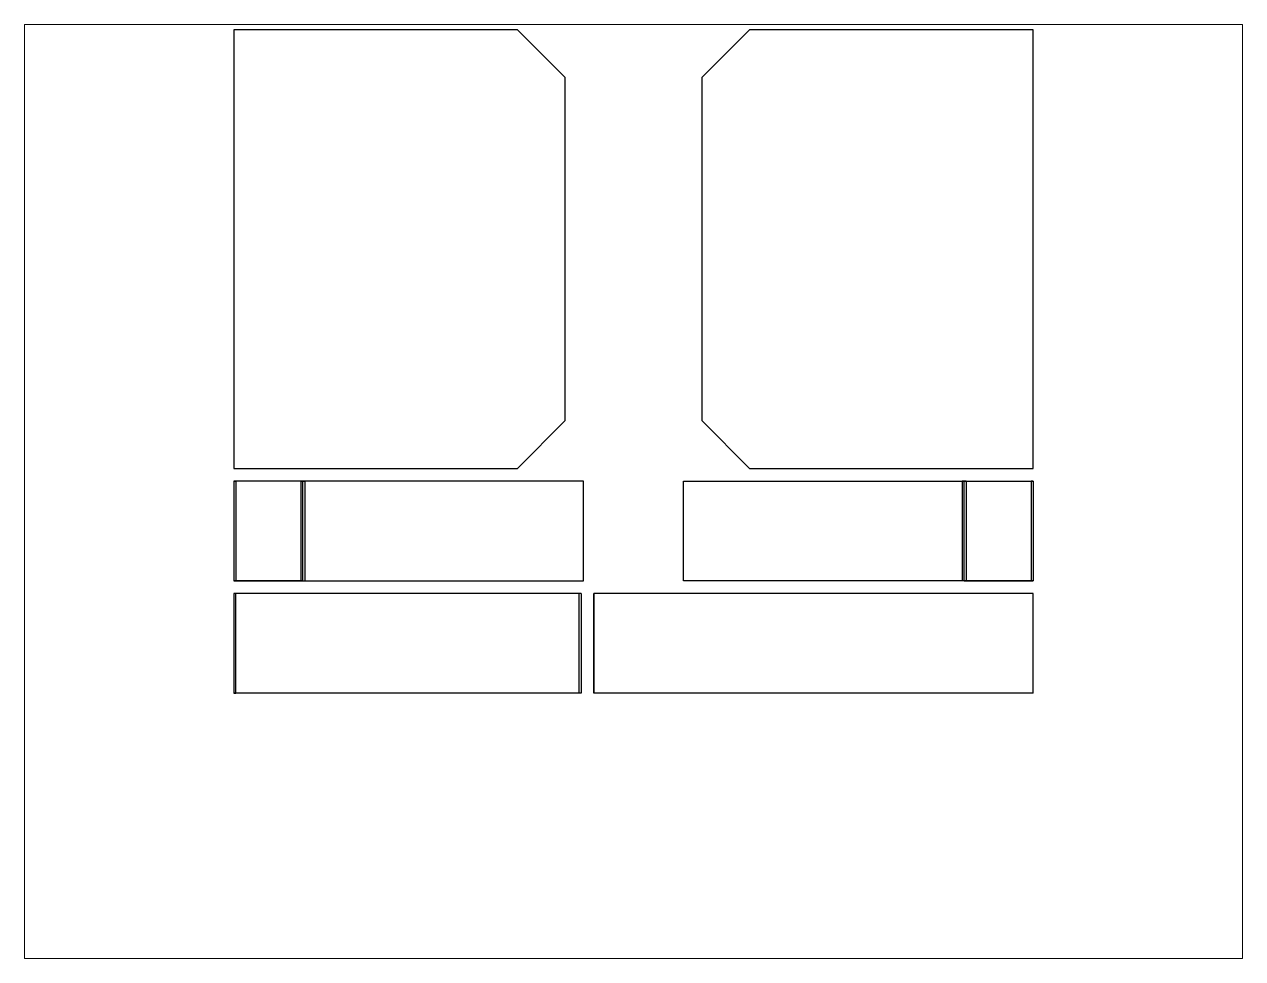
# Paper-space layout 'Layout3' of a CAD drawing. Header units: millimetres. Extents: x 1.08 to 9.68, y 0.82 to 7.42.
# The model-space entities are those that its viewports show. They can reach past a viewport. Long polylines and large blocks are cut down to what shows.
import ezdxf

# ---------------------------------------------------------------- set-up
doc = ezdxf.new("R2010")
doc.units = ezdxf.units.MM
doc.header["$MEASUREMENT"] = 0
for name, color, linetype in [('Bottom', 32, 'Continuous'), ('Panel A', 32, 'Continuous'), ('Panel B', 32, 'Continuous'), ('Panel C', 32, 'Continuous'), ('Panel D', 32, 'Continuous'), ('Panel E', 32, 'Continuous'), ('Panel F', 32, 'Continuous'), ('Top', 32, 'Continuous')]:
    doc.layers.add(name, color=color, linetype=linetype)

msp = doc.modelspace()

# ---------------------------------------------------------------- linework, layer by layer
at = {"layer": 'Bottom'}
for p, q in [((0, 1330.8), (0, 450.8)), ((568, 1330.8), (0, 1330.8)), ((0, 1330.8, 4), (0, 450.8, 4)), ((568, 1330.8, 4), (0, 1330.8, 4)), ((0, 1330.8), (0, 1330.8, 4)), ((568, 1330.8), (664, 1234.8)), ((568, 1330.8), (568, 1330.8, 4)), ((664, 1234.8, 4), (568, 1330.8, 4)), ((664, 546.8), (664, 1234.8)), ((664, 546.8, 4), (664, 1234.8, 4)), ((664, 1234.8), (664, 1234.8, 4)), ((568, 450.8), (664, 546.8)), ((568, 450.8, 4), (664, 546.8, 4)), ((664, 546.8), (664, 546.8, 4)), ((0, 450.8), (568, 450.8)), ((0, 450.8, 4), (568, 450.8, 4)), ((0, 450.8), (0, 450.8, 4)), ((568, 450.8), (568, 450.8, 4))]:
    msp.add_line(p, q, dxfattribs=at)
at = {"layer": 'Panel A', "extrusion": (-1.22465e-16, -1, 6.12323e-17)}
for p, q in [((721.4, 0, 4), (721.4, 200, 4)), ((1601.4, 200, 4), (721.4, 200, 4)), ((1601.4, 200), (721.4, 200)), ((721.4, 200), (721.4, 0)), ((721.4, 200, 4), (721.4, 200)), ((1601.4, 0, 4), (1601.4, 200, 4)), ((1601.4, 0), (1601.4, 200)), ((1601.4, 200), (1601.4, 200, 4)), ((1601.4, 0, 4), (721.4, 0, 4)), ((1601.4, 0), (721.4, 0)), ((721.4, 0), (721.4, 0, 4)), ((1601.4, 0), (1601.4, 0, 4))]:
    msp.add_line(p, q, dxfattribs=at)
at = {"layer": 'Panel B', "extrusion": (-6.25884e-15, -1, 1.48839e-14)}
for p, q in [((900.9, 425.4, 4), (1459.3, 425.4, 4)), ((900.9, 425.4), (1463.3, 425.4)), ((900.9, 225.4), (900.9, 425.4)), ((900.9, 225.4, 4), (900.9, 425.4, 4)), ((900.9, 425.4, 4), (900.9, 425.4)), ((1459.3, 425.4, 4), (1459.3, 225.4, 4)), ((1463.3, 425.4), (1459.3, 425.4, 4)), ((1463.3, 225.4), (1463.3, 425.4)), ((1459.3, 225.4, 4), (900.9, 225.4, 4)), ((1463.3, 225.4), (900.9, 225.4)), ((900.9, 225.4), (900.9, 225.4, 4)), ((1463.3, 225.4), (1459.3, 225.4, 4))]:
    msp.add_line(p, q, dxfattribs=at)
at = {"layer": 'Panel C', "extrusion": (1.91295e-15, -1, 1.26635e-14)}
for p, q in [((1463.3, 425.4), (1601.4, 425.4)), ((1467.3, 425.4, 4), (1463.3, 425.4)), ((1463.3, 225.4), (1463.3, 425.4)), ((1467.3, 425.4, 4), (1597.4, 425.4, 4)), ((1467.3, 425.4, 4), (1467.3, 225.4, 4)), ((1597.4, 425.4, 4), (1597.4, 225.4, 4)), ((1601.4, 425.4), (1597.4, 425.4, 4)), ((1601.4, 425.4), (1601.4, 225.4)), ((1463.3, 225.4), (1601.4, 225.4)), ((1467.3, 225.4, 4), (1463.3, 225.4)), ((1597.4, 225.4, 4), (1467.3, 225.4, 4)), ((1601.4, 225.4), (1597.4, 225.4, 4))]:
    msp.add_line(p, q, dxfattribs=at)
at = {"layer": 'Panel D', "extrusion": (-1.42109e-15, -1, 6.12323e-17)}
for p, q in [((696, 200), (0, 200)), ((4, 200, 4), (0, 200)), ((0, 200), (0, 0)), ((692, 200, 4), (4, 200, 4)), ((4, 0, 4), (4, 200, 4)), ((696, 200), (692, 200, 4)), ((692, 0, 4), (692, 200, 4)), ((696, 200), (696, 0)), ((696, 0), (0, 0)), ((0, 0), (4, 0, 4)), ((692, 0, 4), (4, 0, 4)), ((696, 0), (692, 0, 4))]:
    msp.add_line(p, q, dxfattribs=at)
at = {"layer": 'Panel E', "extrusion": (5.09232e-15, -1, -6.32721e-16)}
for p, q in [((138.1, 425.4), (0, 425.4)), ((0, 425.4), (0, 225.4)), ((0, 425.4), (4, 425.4, 4)), ((134.1, 425.4, 4), (4, 425.4, 4)), ((4, 425.4, 4), (4, 225.4, 4)), ((134.1, 425.4, 4), (134.1, 225.4, 4)), ((134.1, 425.4, 4), (138.1, 425.4)), ((138.1, 225.4), (138.1, 425.4)), ((138.1, 225.4), (0, 225.4)), ((0, 225.4), (4, 225.4, 4)), ((4, 225.4, 4), (134.1, 225.4, 4)), ((134.1, 225.4, 4), (138.1, 225.4))]:
    msp.add_line(p, q, dxfattribs=at)
at = {"layer": 'Panel F', "extrusion": (3.85886e-15, -1, 4.28008e-15)}
for p, q in [((700.5, 425.4), (138.1, 425.4)), ((138.1, 225.4), (138.1, 425.4)), ((138.1, 425.4), (142.1, 425.4, 4)), ((700.5, 425.4, 4), (142.1, 425.4, 4)), ((142.1, 425.4, 4), (142.1, 225.4, 4)), ((700.5, 225.4), (700.5, 425.4)), ((700.5, 225.4, 4), (700.5, 425.4, 4)), ((700.5, 425.4, 4), (700.5, 425.4)), ((138.1, 225.4), (700.5, 225.4)), ((138.1, 225.4), (142.1, 225.4, 4)), ((142.1, 225.4, 4), (700.5, 225.4, 4)), ((700.5, 225.4), (700.5, 225.4, 4))]:
    msp.add_line(p, q, dxfattribs=at)
at = {"layer": 'Top'}
for p, q in [((1033.4, 1330.8), (937.4, 1234.8)), ((1033.4, 1330.8, 4), (937.4, 1234.8, 4)), ((1601.4, 1330.8), (1033.4, 1330.8)), ((1033.4, 1330.8), (1033.4, 1330.8, 4)), ((1601.4, 1330.8, 4), (1033.4, 1330.8, 4)), ((1601.4, 450.8), (1601.4, 1330.8)), ((1601.4, 450.8, 4), (1601.4, 1330.8, 4)), ((1601.4, 1330.8), (1601.4, 1330.8, 4)), ((937.4, 1234.8), (937.4, 546.8)), ((937.4, 1234.8), (937.4, 1234.8, 4)), ((937.4, 1234.8, 4), (937.4, 546.8, 4)), ((1033.4, 450.8), (937.4, 546.8)), ((937.4, 546.8), (937.4, 546.8, 4)), ((937.4, 546.8, 4), (1033.4, 450.8, 4)), ((1033.4, 450.8), (1601.4, 450.8)), ((1033.4, 450.8, 4), (1601.4, 450.8, 4)), ((1033.4, 450.8), (1033.4, 450.8, 4)), ((1601.4, 450.8), (1601.4, 450.8, 4))]:
    msp.add_line(p, q, dxfattribs=at)

psp = doc.layouts.new('Layout3')

# ---------------------------------------------------------------- viewports
at = {"layer": 'Panel A', "view_target_point": (800.7, 404.6293)}
psp.add_viewport(center=(5.375, 4.125), size=(8.6, 6.6), view_center_point=(0, 0), view_height=1873.673595, dxfattribs=at)

doc.saveas('drawing.dxf')
